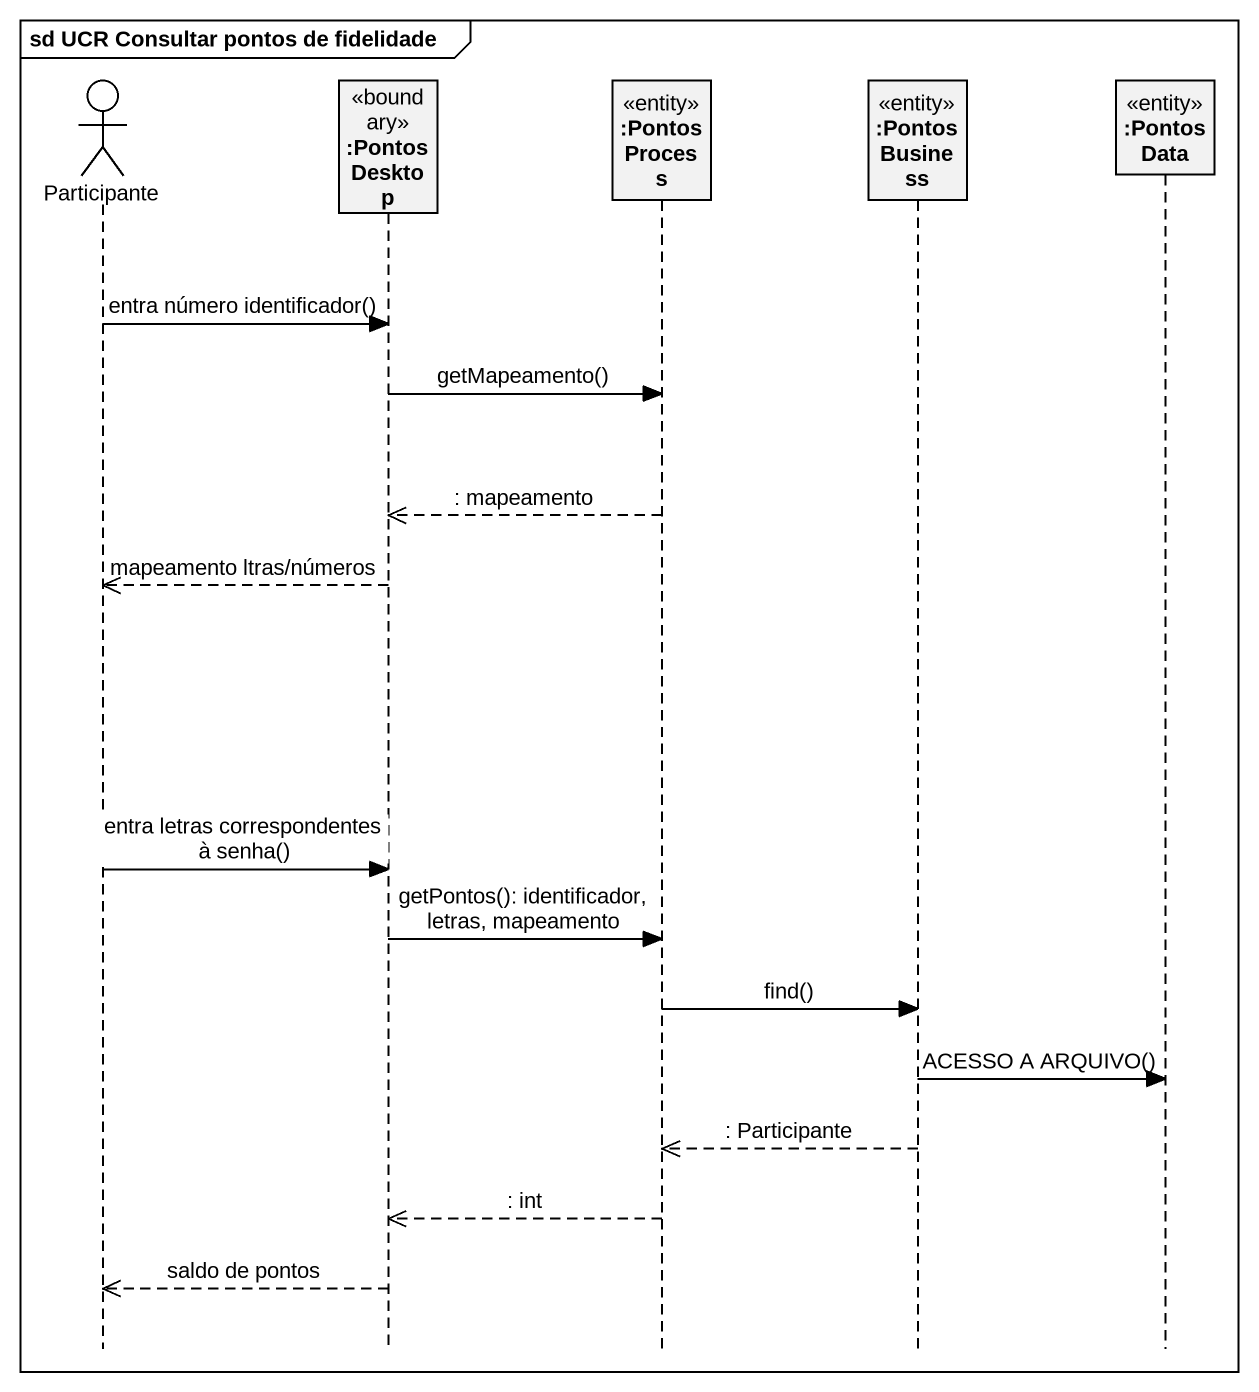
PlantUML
@startuml
mainframe sd UCR Consultar pontos de fidelidade
hide footbox
actor Participante
participant ":PontosDesktop" as PontosDesktop <<boundary>>
participant ":PontosProcess" as PontosProcess <<entity>>
participant ":PontosBusiness" as PontosBusiness <<entity>>
participant ":PontosData" as PontosData <<entity>>

Participante -> PontosDesktop : entra número identificador()
PontosDesktop -> PontosProcess : getMapeamento()
PontosProcess -->> PontosDesktop : : mapeamento
PontosDesktop -->> Participante : mapeamento ltras/números
Participante -> PontosDesktop : entra letras correspondentes à senha()
PontosDesktop -> PontosProcess : getPontos(): identificador, letras, mapeamento
PontosProcess -> PontosBusiness : find()
PontosBusiness -> PontosData : ACESSO A ARQUIVO()
PontosBusiness -->> PontosProcess : : Participante
PontosProcess -->> PontosDesktop : : int
PontosDesktop -->> Participante : saldo de pontos
@enduml
